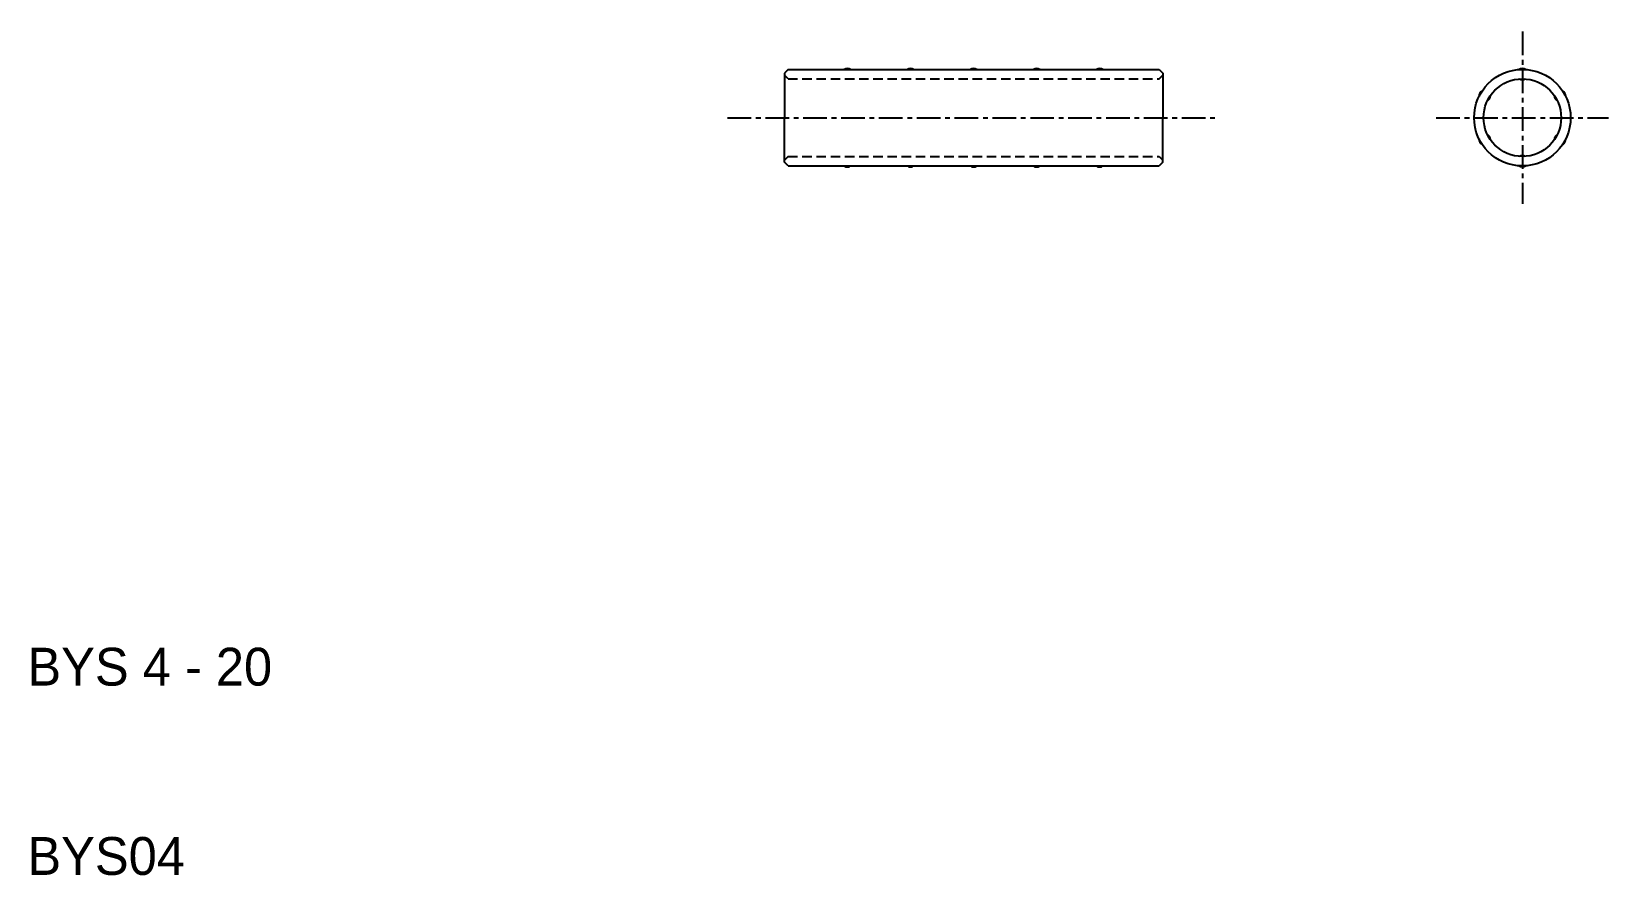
# Model space of a CAD drawing. Extents: x 10.2 to 93.5, y 10 to 54.5.
import ezdxf

# ---------------------------------------------------------------- set-up
doc = ezdxf.new("R2010")
doc.units = 0
doc.linetypes.add('CENTER', pattern=[2, 1.25, -0.25, 0.25, -0.25])
doc.linetypes.add('DASHED', pattern=[0.75, 0.5, -0.25])
doc.layers.get('0').update_dxf_attribs({"linetype": 'CONTINUOUS'})
doc.layers.add('CENTER', color=1, linetype='CENTER')

msp = doc.modelspace()

# ---------------------------------------------------------------- linework, layer by layer
at = {"color": 7, "linetype": 'CONTINUOUS'}
for p, q in [((50.2, 52.55), (50, 52.35)), ((50.2, 52.55), (69.8, 52.55)), ((69.8, 52.55), (70, 52.35)), ((50, 52.35), (50, 50)), ((70, 52.35), (70, 50)), ((50, 47.65), (50, 50)), ((70, 47.65), (70, 50)), ((50.2, 47.45), (50, 47.65)), ((70, 47.65), (69.8, 47.45)), ((50.2, 47.45), (69.8, 47.45))]:
    msp.add_line(p, q, dxfattribs=at)
at = {"color": 3, "linetype": 'DASHED'}
for p, q in [((50.2, 52.05), (50, 52.25)), ((50.2, 52.05), (69.8, 52.05)), ((69.8, 52.05), (70, 52.25)), ((50.2, 47.95), (50, 47.75)), ((50.2, 47.95), (69.8, 47.95)), ((69.8, 47.95), (70, 47.75))]:
    msp.add_line(p, q, dxfattribs=at)
at = {"color": 7, "linetype": 'CONTINUOUS'}
for radius in [2.55, 2.05]:
    msp.add_circle((89, 50), radius, dxfattribs=at)
for centre, start, end in [((53.333, 52.3), 56.44269, 123.55731), ((56.667, 52.3), 56.44269, 123.55731), ((60, 52.3), 56.44269, 123.55731), ((63.333, 52.3), 56.44269, 123.55731), ((66.667, 52.3), 56.44269, 123.55731), ((89, 52.3), 54.43003, 125.56997), ((89, 52.3), 238.56813, 301.43187), ((87.008, 51.15), 114.43003, 185.56997), ((87.008, 51.15), 298.56813, 1.43187), ((90.992, 51.15), 178.56813, 241.43187), ((90.992, 51.15), 354.43003, 65.56997), ((87.008, 48.85), 174.43003, 245.56997), ((87.008, 48.85), 358.56813, 61.43187), ((90.992, 48.85), 118.56813, 181.43187), ((90.992, 48.85), 294.43003, 5.56997), ((89, 47.7), 58.56813, 121.43187), ((53.333, 47.7), 236.44269, 303.55731), ((56.667, 47.7), 236.44269, 303.55731), ((60, 47.7), 236.44269, 303.55731), ((63.333, 47.7), 236.44269, 303.55731), ((66.667, 47.7), 236.44269, 303.55731), ((89, 47.7), 234.43003, 305.56997)]:
    msp.add_arc(centre, 0.3, start, end, dxfattribs=at)
at = {"layer": 'CENTER', "color": 1, "linetype": 'CENTER'}
for p, q in [((89, 54.55), (89, 45.45)), ((47, 50), (73, 50)), ((84.45, 50), (93.55, 50))]:
    msp.add_line(p, q, dxfattribs=at)

# ---------------------------------------------------------------- texts
at = {"color": 7, "linetype": 'CONTINUOUS'}
for s, p in [('BYS 4 - 20', (10, 20)), ('BYS04', (10, 10))]:
    msp.add_text(s, height=2, dxfattribs=at).set_placement(p)

doc.saveas('drawing.dxf')
